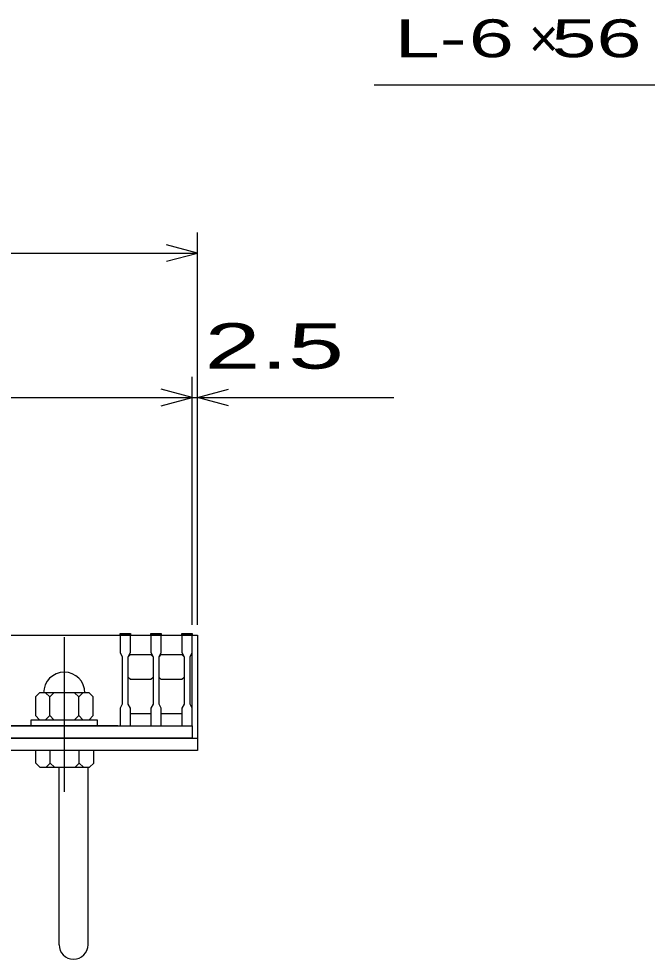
# Model space of a CAD drawing. Units: millimetres, scale not verified. Extents: x -1820 to 1736, y -1282 to 1048.
# Drawn here: x -503 to -198.8, y -654.5 to -199.1 of the extents above; entities that cross this region are included whole.
import ezdxf
from ezdxf.enums import TextEntityAlignment as Align

# ---------------------------------------------------------------- set-up
doc = ezdxf.new("R2010")
doc.units = ezdxf.units.MM
doc.header["$LTSCALE"] = 10
doc.linetypes.add('CHAIN', pattern=[18.5, 12, -1.5, 3.5, -1.5])
for name, color, linetype, lineweight in [('16', 3, 'Continuous', 25), ('19', 6, 'Continuous', 25), ('22', 4, 'Continuous', 25)]:
    doc.layers.add(name, color=color, linetype=linetype, lineweight=lineweight)
doc.styles.add('ベクトル', font='')
doc.styles.get('ベクトル').set_extended_font_data('ベクトル')

msp = doc.modelspace()

# ---------------------------------------------------------------- linework, layer by layer
at = {"layer": '16'}
for p, q in [((-1414, -497.5), (-419, -497.5)), ((-510, -497.5), (-455, -497.5)), ((-454, -497.5), (-454, -496.8)), ((-454, -496.8), (-449, -496.8)), ((-454, -497.5), (-454, -506)), ((-449, -497.5), (-454, -497.5)), ((-449, -496.8), (-449, -497.5)), ((-449, -506), (-449, -497.5)), ((-439, -497.5), (-439, -496.8)), ((-439, -496.8), (-434, -496.8)), ((-439, -497.5), (-439, -506)), ((-434, -497.5), (-439, -497.5)), ((-434, -496.8), (-434, -497.5)), ((-434, -506), (-434, -497.5)), ((-424, -497.5), (-424, -496.8)), ((-424, -496.8), (-419, -496.8)), ((-424, -497.5), (-424, -506)), ((-419, -497.5), (-424, -497.5)), ((-419, -496.8), (-419, -497.5)), ((-419, -506), (-419, -497.5)), ((-419, -535.5), (-419, -497.5)), ((-454, -506), (-453, -508)), ((-453, -508), (-453, -531)), ((-450, -508), (-449, -506)), ((-450, -508), (-449, -507)), ((-450, -531), (-450, -508)), ((-449, -507), (-439, -507)), ((-439, -506), (-438, -508)), ((-439, -507), (-438, -508)), ((-438, -508), (-438, -531)), ((-435, -508), (-434, -506)), ((-435, -508), (-434, -507)), ((-435, -531), (-435, -508)), ((-434, -507), (-424, -507)), ((-424, -506), (-423, -508)), ((-424, -507), (-423, -508)), ((-423, -508), (-423, -531)), ((-420, -508), (-419, -506)), ((-420, -531), (-420, -508)), ((-449, -519), (-450, -518)), ((-439, -519), (-449, -519)), ((-438, -518), (-439, -519)), ((-434, -519), (-435, -518)), ((-424, -519), (-434, -519)), ((-423, -518), (-424, -519)), ((-493, -525.5), (-495, -527.5)), ((-495, -527.5), (-495, -536.5)), ((-469, -525.5), (-493, -525.5)), ((-488, -527.5), (-490, -525.5)), ((-486, -525.5), (-488, -527.5)), ((-488, -536.5), (-488, -527.5)), ((-474, -527.5), (-476, -525.5)), ((-472, -525.5), (-474, -527.5)), ((-474, -536.5), (-474, -527.5)), ((-467, -527.5), (-469, -525.5)), ((-467, -536.5), (-467, -527.5)), ((-453, -531), (-454, -533)), ((-449, -533), (-450, -531)), ((-438, -531), (-439, -533)), ((-434, -533), (-435, -531)), ((-423, -531), (-424, -533)), ((-419, -533), (-420, -531)), ((-495, -536.5), (-493, -538.5)), ((-490, -538.5), (-488, -536.5)), ((-488, -536.5), (-486, -538.5)), ((-476, -538.5), (-474, -536.5)), ((-474, -536.5), (-472, -538.5)), ((-469, -538.5), (-467, -536.5)), ((-454, -533), (-454, -541.5)), ((-449, -541.5), (-449, -533)), ((-449, -535.5), (-439, -535.5)), ((-439, -533), (-439, -541.5)), ((-434, -541.5), (-434, -533)), ((-434, -535.5), (-424, -535.5)), ((-424, -533), (-424, -541.5)), ((-419, -541.5), (-419, -533)), ((-1414, -541.5), (-419, -541.5)), ((-455, -541.5), (-510, -541.5)), ((-497, -541.5), (-497, -538.5)), ((-497, -538.5), (-465, -538.5)), ((-465, -538.5), (-465, -541.5)), ((-454, -541.5), (-449, -541.5)), ((-439, -541.5), (-434, -541.5)), ((-424, -541.5), (-419, -541.5)), ((-419, -541.5), (-419, -547.5)), ((-419, -547.5), (-1414, -547.5))]:
    msp.add_line(p, q, dxfattribs=at)
at = {"layer": '16', "linetype": 'CHAIN'}
msp.add_line((-481, -498.5), (-481, -573.5), dxfattribs=at)
at = {"layer": '16'}
msp.add_arc((-481, -525.5), 10, 0, 180, dxfattribs=at)
at = {"layer": '19'}
for p, q in [((-419, -497.5), (-416.5, -497.5)), ((-416.5, -497.5), (-416.5, -547.5)), ((-1416.5, -547.5), (-416.5, -547.5)), ((-416.5, -547.5), (-416.5, -553.5)), ((-416.5, -553.5), (-1416.5, -553.5)), ((-494.75, -559.5), (-494.75, -553.5)), ((-487.75, -559.5), (-487.75, -553.5)), ((-473.75, -559.5), (-473.75, -553.5)), ((-466.75, -559.5), (-466.75, -553.5)), ((-494.75, -559.5), (-492.75, -561.5)), ((-487.75, -559.5), (-489.75, -561.5)), ((-485.75, -561.5), (-487.75, -559.5)), ((-473.75, -559.5), (-475.75, -561.5)), ((-471.75, -561.5), (-473.75, -559.5)), ((-468.75, -561.5), (-466.75, -559.5)), ((-492.75, -561.5), (-468.75, -561.5)), ((-483.5, -647.5), (-483.5, -561.5)), ((-469.5, -647.5), (-469.5, -561.5))]:
    msp.add_line(p, q, dxfattribs=at)
msp.add_arc((-476.5, -647.5), 7, 180, 0, dxfattribs=at)
at = {"layer": '22'}
for p, q in [((-331, -231), (-131, -231)), ((-416.5, -492.5), (-416.5, -302.5)), ((-416.5, -312.5), (-431.5, -308.5)), ((-1416.5, -312.5), (-416.5, -312.5)), ((-431.5, -316.5), (-416.5, -312.5)), ((-419, -492.5), (-419, -372.5)), ((-416.5, -492.5), (-416.5, -372.5)), ((-1414, -382.5), (-419, -382.5)), ((-419, -382.5), (-434, -378.5)), ((-434, -386.5), (-419, -382.5)), ((-419, -382.5), (-416.5, -382.5)), ((-416.5, -382.5), (-401.5, -378.5)), ((-401.5, -386.5), (-416.5, -382.5)), ((-416.5, -382.5), (-321.5, -382.5))]:
    msp.add_line(p, q, dxfattribs=at)

# ---------------------------------------------------------------- texts
at = {"layer": '22', "color": 2, "style": 'ベクトル'}
for s, height, width, p in [('L-', 18.33, 1.6, (-321, -208.5)), (' 6 ', 18.33, 1.6, (-296, -208.5)), (' 56 ', 18.33, 1.6, (-256, -208.5)), (' 2.5 ', 21.99, 1.65, (-426.5, -357.5))]:
    msp.add_text(s, height=height, dxfattribs=dict(at, width=width)).set_placement(p, align=Align.MIDDLE_LEFT)
msp.add_text('×', height=18.33, dxfattribs=at).set_placement((-256, -208.5), align=Align.MIDDLE_LEFT)

doc.saveas('drawing.dxf')
